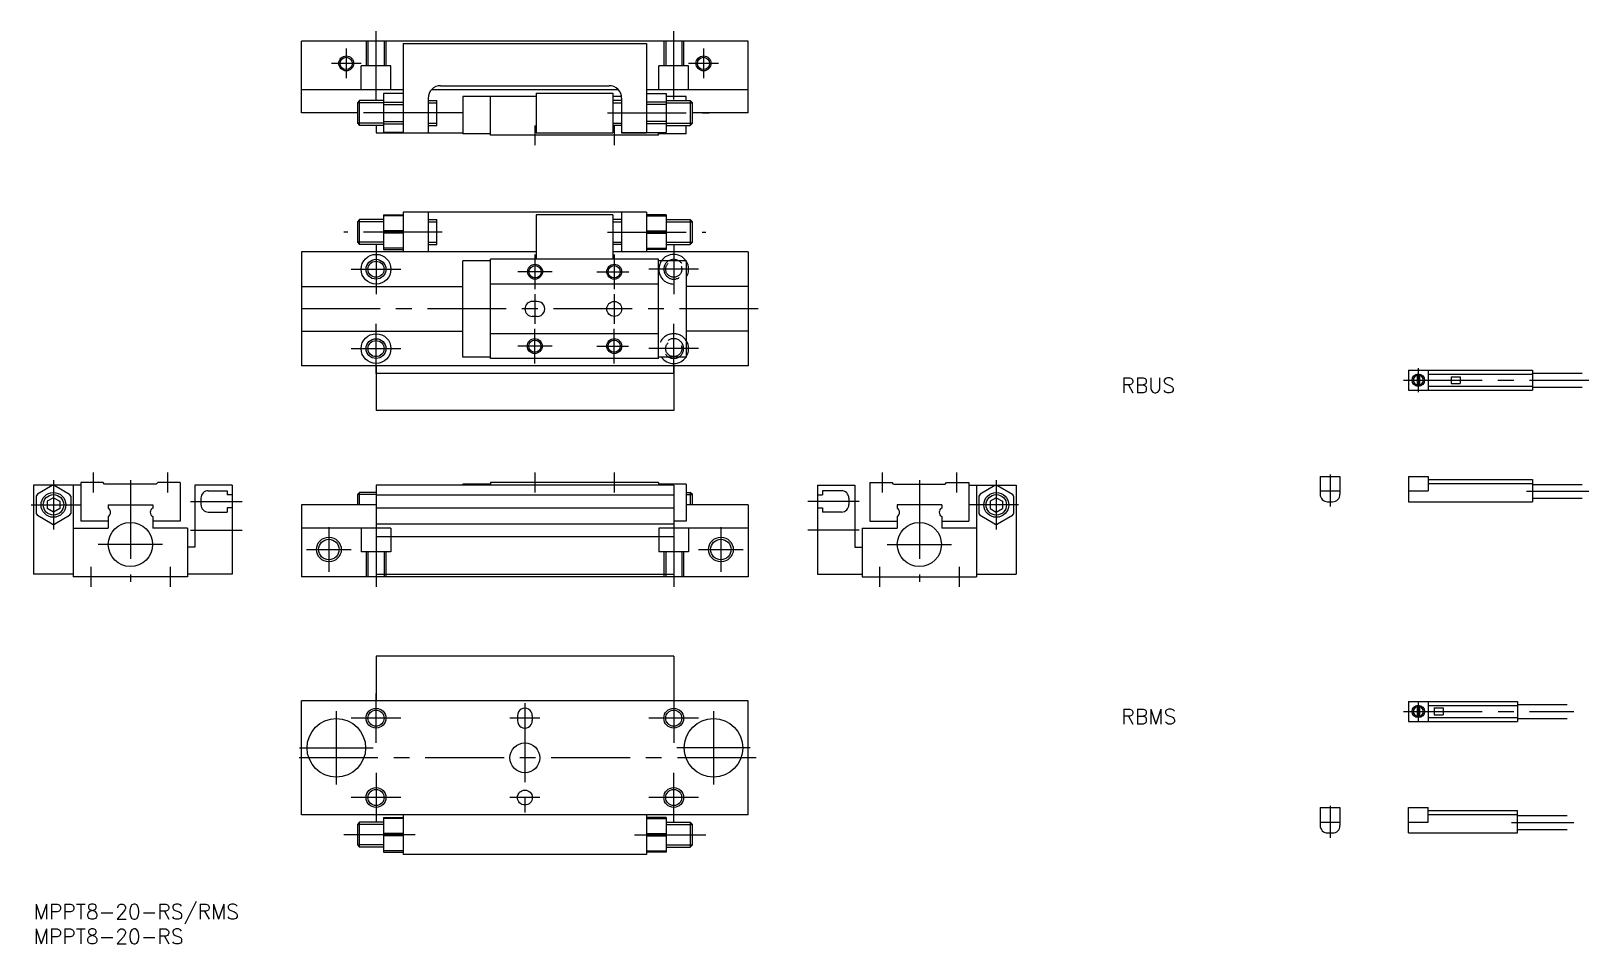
# Model space of a CAD drawing. Extents: x -1 to 313, y -8 to 176.
import ezdxf

# ---------------------------------------------------------------- set-up
doc = ezdxf.new("R2010")
doc.units = 0
doc.header["$LTSCALE"] = 0.5
doc.linetypes.add('CENTER', pattern=[50.8, 31.75, -6.35, 6.35, -6.35])
doc.linetypes.add('DASHED', pattern=[19.05, 12.7, -6.35])
for name, color, linetype in [('MSM_CENTER', 1, 'CENTER'), ('MSM_CONTINUOUS', 7, 'CONTINUOUS'), ('MSM_DASHED', 4, 'DASHED'), ('MSM_NARROW', 5, 'CONTINUOUS'), ('MSM_PART_NUMBER', 7, 'CONTINUOUS')]:
    doc.layers.add(name, color=color, linetype=linetype)
doc.styles.get("Standard").update_dxf_attribs({"font": 'txt.shx', "height": 3, "bigfont": 'bigfont.shx'})

# ---------------------------------------------------------------- blocks, each defined once
blk = doc.blocks.new('*U2')
at = {"layer": 'MSM_PART_NUMBER'}
blk.add_text('MPPT8-20-RS/RMS', height=3, dxfattribs=at).set_placement((0, -3))
blk = doc.blocks.new('*U3')
at = {"layer": 'MSM_PART_NUMBER'}
blk.add_text('MPPT8-20-RS', height=3, dxfattribs=at).set_placement((0, -8))
blk = doc.blocks.new('*U5')
at = {"layer": 'MSM_PART_NUMBER'}
blk.add_text('RBUS', height=3, dxfattribs=at).set_placement((219.22216, 103.097922))
blk = doc.blocks.new('*U6')
at = {"layer": 'MSM_PART_NUMBER'}
blk.add_text('RBMS', height=3, dxfattribs=at).set_placement((219.22216, 36.317895))

msp = doc.modelspace()

# ---------------------------------------------------------------- linework, layer by layer
at = {"layer": 'MSM_CENTER'}
for p, q in [((69, 162.2), (69, 176)), ((129, 162.2), (129, 176)), ((63, 172.5), (63, 166.5)), ((135, 172.5), (135, 166.5)), ((66, 169.5), (60, 169.5)), ((138, 169.5), (132, 169.5)), ((82.352661, 159.50002), (61.835632, 159.50002)), ((100.999985, 157), (100.999985, 153)), ((115.647308, 159.50002), (136.16434, 159.50002)), ((116.999985, 157), (116.999985, 153)), ((82.352615, 135.5), (62.531265, 135.5)), ((115.647293, 135.5), (135.46864, 135.5)), ((69, 133), (69, 123)), ((128.99997, 133), (128.99997, 123)), ((100.999985, 131), (100.999985, 124)), ((116.999985, 131), (116.999985, 124)), ((64, 128), (74, 128)), ((104.499985, 127.5), (97.599976, 127.5)), ((113.48819, 127.5), (119.933289, 127.5)), ((133.99997, 128), (123.99997, 128)), ((100.999985, 123), (100.999985, 117)), ((116.999985, 123), (116.999985, 117)), ((146.04294, 120), (50.855209, 120)), ((69, 107), (69, 117)), ((128.99997, 107), (128.99997, 117)), ((100.999985, 109), (100.999985, 116)), ((116.999985, 109), (116.999985, 116)), ((64, 112), (74, 112)), ((104.499985, 112.5), (97.599976, 112.5)), ((113.499985, 112.5), (119.891159, 112.5)), ((133.99997, 112), (123.99997, 112)), ((279.057883, 108.03701), (279.057883, 103.23701)), ((276.05788, 105.63701), (313.421569, 105.63701)), ((3.99997, 85.500008), (3.99997, 75.499992)), ((12, 87), (12, 83)), ((19.5, 85.486794), (19.5, 64.993584)), ((27, 87), (27, 83)), ((100.999985, 87), (100.999985, 83)), ((116.999985, 87), (116.999985, 83)), ((171, 87), (171, 83)), ((178.5, 85.486794), (178.5, 64.993584)), ((186, 87), (186, 83)), ((194.00003, 85.500008), (194.00003, 75.499992)), ((261.26447, 86.63701), (261.26447, 80.13701)), ((300.827765, 83.237008), (313.421569, 83.237008)), ((-0.500031, 80.500008), (9.49997, 80.500008)), ((31.600006, 81.20002), (42, 81.20002)), ((166.39999, 81.20002), (156, 81.20002)), ((198.50003, 80.500008), (188.50003, 80.500008)), ((31.600006, 75.400017), (42, 75.400017)), ((59.5, 76), (59.5, 67)), ((69, 77.800003), (69, 64)), ((129, 77.800003), (129, 64)), ((138.5, 76), (138.5, 67)), ((166.39999, 75.400017), (156, 75.400017)), ((26, 72.5), (13, 72.5)), ((172, 72.5), (185, 72.5)), ((55, 71.5), (64, 71.5)), ((134, 71.5), (143, 71.5)), ((11.5, 68), (11.5, 64)), ((27.5, 68), (27.5, 64)), ((170.5, 68), (170.5, 64)), ((186.5, 68), (186.5, 64)), ((69, 32.5), (69, 42.5)), ((129, 42.5), (129, 32.5)), ((279.057883, 40.856983), (279.057883, 36.856983)), ((61, 38.900002), (61, 24.099998)), ((99.000015, 40.500004), (99.000015, 18.499996)), ((137.00003, 38.900002), (137.00003, 24.099998)), ((276.07966, 38.856983), (310.421569, 38.856983)), ((74, 37.5), (64, 37.5)), ((102.000015, 37.500004), (96.000015, 37.500004)), ((134, 37.5), (124, 37.5)), ((53.600006, 31.5), (68.400009, 31.5)), ((144.40002, 31.5), (129.60004, 31.5)), ((145.59947, 29.5), (51.369827, 29.5)), ((69, 26.5), (69, 16.5)), ((129, 16.5), (129, 26.5)), ((74, 21.5), (64, 21.5)), ((102.000015, 21.499996), (96.000015, 21.499996)), ((134, 21.5), (124, 21.5)), ((261.26447, 19.856983), (261.26447, 13.356983)), ((297.827765, 16.456993), (310.421569, 16.456993)), ((76.915558, 14), (62.531281, 14)), ((121.11787, 14), (135.46869, 14))]:
    msp.add_line(p, q, dxfattribs=at)
at = {"layer": 'MSM_CONTINUOUS'}
for p, q in [((54, 159.5), (54, 174)), ((144, 174), (54, 174)), ((74.499985, 173.50002), (74.499985, 155.50002)), ((74.499985, 173.50002), (123.49998, 173.50002)), ((123.49998, 173.50002), (123.49998, 155.50002)), ((144, 159.5), (144, 174)), ((74.499985, 164.2), (54, 164.2)), ((70.499985, 163.40002), (70.499985, 155.60001)), ((74.499985, 163.40002), (70.499985, 163.40002)), ((117.833, 164.2), (80.166965, 164.2)), ((81.999985, 164.99998), (115.999985, 164.99998)), ((101.250015, 163.5), (101.250015, 155.5)), ((101.250015, 163.5), (116.750031, 163.5)), ((116.750031, 163.5), (116.750031, 155.5)), ((144, 164.2), (123.49998, 164.2)), ((123.49998, 163.40002), (127.49998, 163.40002)), ((127.49998, 163.40002), (127.49998, 155.60001)), ((65.683, 162), (65.25, 161.567)), ((65.25, 161.567), (65.25, 157.433)), ((65.683, 157), (65.683, 162)), ((70.499985, 162), (65.683, 162)), ((70.499985, 161.67081), (74.499985, 161.67081)), ((70.499985, 161.22054), (74.499985, 161.22054)), ((79.499985, 162.49998), (79.499985, 155.50002)), ((79.499985, 162.00002), (81.25, 162.00002)), ((81.25, 157.00002), (81.25, 162.00002)), ((86.500015, 162.8), (86.500015, 155.3)), ((101.250015, 162.8), (86.500015, 162.8)), ((92.100021, 155), (92.100021, 162.8)), ((118.481918, 162.8), (116.750031, 162.8)), ((118.499985, 162.00002), (116.750031, 162.00002)), ((118.499985, 162.49998), (118.499985, 155.50002)), ((127.49998, 161.67081), (123.49998, 161.67081)), ((127.49998, 161.22054), (123.49998, 161.22054)), ((131.50002, 162.8), (127.49991, 162.8)), ((127.49998, 162.00002), (132.31697, 162.00002)), ((131.50002, 162.00002), (131.50002, 162.8)), ((132.31697, 162.00002), (132.31697, 157.00002)), ((132.74997, 161.56702), (132.31697, 162.00002)), ((132.74997, 157.43302), (132.74997, 161.56702)), ((65.25, 159.5), (54, 159.5)), ((65.25, 157.433), (65.683, 157)), ((70.499985, 157), (65.683, 157)), ((68.999969, 157.00002), (68.999969, 155.50002)), ((70.499985, 157.7795), (74.499985, 157.7795)), ((70.499985, 157.32918), (74.499985, 157.32918)), ((79.499985, 157.00002), (81.25, 157.00002)), ((86.500015, 159.5), (81.25, 159.5)), ((118.499985, 157.00002), (116.750031, 157.00002)), ((127.49998, 157.7795), (123.49998, 157.7795)), ((127.49998, 157.32918), (123.49998, 157.32918)), ((127.49998, 157.00002), (132.31697, 157.00002)), ((131.50002, 155.3), (131.50002, 157.00002)), ((132.31697, 157.00002), (132.74997, 157.43302)), ((144, 159.5), (132.74997, 159.5)), ((68.999969, 155.50002), (86.500015, 155.50002)), ((74.499985, 155.60001), (70.499985, 155.60001)), ((92.100021, 155.3), (86.500015, 155.3)), ((125.90001, 155), (92.100021, 155)), ((101.250015, 155.5), (116.750031, 155.5)), ((123.49998, 155.50002), (118.499985, 155.50002)), ((118.499985, 155.5), (123.49998, 155.5)), ((123.49998, 155.60001), (127.49998, 155.60001)), ((125.90001, 155), (125.90001, 155.60001)), ((131.50002, 155.3), (125.90001, 155.3)), ((70.499954, 139), (74.499954, 139)), ((70.499954, 139), (70.499954, 132)), ((74.499954, 138.755), (70.499954, 138.755)), ((74.499954, 139.5), (74.499954, 131.5)), ((123.49995, 139.5), (74.499954, 139.5)), ((79.499954, 139.5), (79.499954, 131.5)), ((101.249985, 139), (101.249985, 130)), ((116.749985, 139), (101.249985, 139)), ((116.749985, 139), (116.749985, 130)), ((118.499954, 139.5), (118.499954, 131.5)), ((123.49995, 139.5), (123.49995, 131.5)), ((127.49995, 139), (123.49995, 139)), ((123.49995, 138.755), (127.49995, 138.755)), ((127.49995, 139), (127.49995, 132)), ((65.68298, 138), (65.24998, 137.567)), ((65.24998, 137.567), (65.24998, 133.433)), ((65.68298, 133), (65.68298, 138)), ((70.499965, 138), (65.68298, 138)), ((74.499954, 135.745), (70.499954, 135.745)), ((74.499954, 135.255), (70.499954, 135.255)), ((79.499954, 138), (81.249969, 138)), ((81.249969, 133), (81.249969, 138)), ((118.499954, 138), (116.75, 138)), ((123.49995, 135.745), (127.49995, 135.745)), ((123.49995, 135.255), (127.49995, 135.255)), ((127.49996, 138.00002), (132.31695, 138.00002)), ((132.31695, 138.00002), (132.31695, 133.00002)), ((132.74995, 137.56702), (132.31695, 138.00002)), ((132.74995, 133.43302), (132.74995, 137.56702)), ((65.24998, 133.433), (65.68298, 133)), ((70.499965, 133), (65.68298, 133)), ((74.499954, 132.245), (70.499954, 132.245)), ((70.499954, 132), (74.499954, 132)), ((79.499954, 133), (81.249969, 133)), ((118.499954, 133), (116.75, 133)), ((123.49995, 132.245), (127.49995, 132.245)), ((127.49995, 132), (123.49995, 132)), ((127.49996, 133.00002), (132.31695, 133.00002)), ((132.31695, 133.00002), (132.74995, 133.43302)), ((54, 131.5), (54, 108.5)), ((101.249985, 131.5), (54, 131.5)), ((86.499985, 110.3), (86.499985, 129.70001)), ((92.099976, 129.70001), (86.499985, 129.70001)), ((92.099976, 110), (92.099976, 130)), ((125.89998, 130), (92.099976, 130)), ((143.99997, 131.5), (116.749985, 131.5)), ((125.89998, 110), (125.89998, 130)), ((131.49998, 129.70001), (125.89998, 129.70001)), ((131.49998, 129.70001), (131.49998, 110.3)), ((143.99997, 131.5), (143.99997, 108.5)), ((54, 124.5), (86.499985, 124.5)), ((125.89998, 125.00002), (92.099976, 125.00002)), ((143.99997, 124.5), (131.49998, 124.5)), ((101.499985, 121.5), (100.499985, 121.5)), ((101.499985, 118.5), (100.499985, 118.5)), ((54, 115.5), (86.499985, 115.5)), ((125.89998, 115.00002), (92.099976, 115.00002)), ((143.99997, 115.5), (131.49998, 115.5)), ((92.099976, 110.3), (86.499985, 110.3)), ((125.89998, 110), (92.099976, 110)), ((131.49998, 110.3), (125.89998, 110.3)), ((143.99997, 108.5), (54, 108.5)), ((68.999969, 108.5), (68.999969, 99.5)), ((128.99997, 107), (68.999969, 107)), ((128.99997, 108.5), (128.99997, 99.5)), ((277.057883, 107.63701), (277.057883, 103.63701)), ((277.057883, 107.63701), (302.057883, 107.63701)), ((278.807883, 106.86176), (278.807883, 104.41226)), ((279.307883, 106.86176), (279.307883, 104.41226)), ((281.057875, 107.63701), (281.057875, 103.63701)), ((281.057875, 106.83701), (302.057883, 106.83701)), ((302.057883, 107.63701), (302.057883, 103.63701)), ((302.057883, 107.037), (312.057883, 107.037)), ((277.057883, 103.63701), (302.057883, 103.63701)), ((281.057875, 104.437), (302.057883, 104.437)), ((285.657882, 106.33701), (287.457885, 106.33701)), ((285.657882, 106.33701), (285.657882, 104.937)), ((285.657882, 104.937), (287.457885, 104.937)), ((287.457885, 106.33701), (287.457885, 104.937)), ((302.057883, 104.23701), (312.057883, 104.23701)), ((128.99997, 99.5), (68.999969, 99.5)), ((14, 85), (9.5, 85)), ((9.5, 85), (9.5, 77.199997)), ((14.299993, 84.700005), (13.999999, 85)), ((24.700012, 84.700012), (25.000007, 85)), ((29.5, 85), (25, 85)), ((29.5, 85), (29.5, 77.199997)), ((92.100021, 85), (92.100021, 84.5)), ((125.90001, 85), (92.100021, 85)), ((125.90001, 85), (125.90001, 84.5)), ((168.5, 85), (173, 85)), ((168.5, 85), (168.5, 77.199997)), ((173.29999, 84.700005), (173, 85)), ((183.70001, 84.700005), (184, 84.999992)), ((184, 85), (188.5, 85)), ((188.5, 85), (188.5, 77.199997)), ((259.26447, 86.237008), (259.26447, 82.63701)), ((259.26447, 86.237008), (263.26447, 86.237008)), ((263.26447, 86.237008), (263.26447, 82.63701)), ((277.057883, 86.237008), (281.057875, 86.237008)), ((277.057883, 86.237008), (277.057883, 81.13701)), ((281.057875, 86.237008), (281.057875, 83.337015)), ((281.057875, 85.63701), (302.057883, 85.63701)), ((281.057875, 84.837015), (302.057883, 84.837015)), ((302.057883, 85.63701), (302.057883, 81.13701)), ((9.5, 84.500008), (0, 84.500008)), ((0, 84.500008), (0, 66.5)), ((0.5, 82.220528), (0.5, 78.779488)), ((3.740023, 84.391335), (0.759955, 82.670792)), ((3.999995, 81.943382), (2.749996, 81.221695)), ((3.999979, 81.94339), (5.249966, 81.22171)), ((4.260028, 84.391327), (7.239924, 82.670883)), ((7.5, 82.220413), (7.5, 78.779602)), ((8, 84.500008), (8, 66)), ((24.700012, 84.700005), (14.299988, 84.700005)), ((39.999969, 84.500008), (32.499969, 84.500008)), ((32.5, 84.500008), (32.5, 72.000008)), ((33.699982, 81.850029), (33.699982, 80.550011)), ((35.199982, 83.350029), (38.999969, 83.350029)), ((38.999969, 83.350029), (38.999969, 82.500023)), ((39.999969, 82.500023), (38.999969, 82.500023)), ((40, 84.500008), (40, 66.5)), ((65.683, 83), (65.25, 82.567)), ((65.25, 82.567), (65.25, 80.5)), ((65.683, 80.5), (65.683, 83)), ((69.000031, 83), (65.683, 83)), ((69.000031, 84.500008), (69.000031, 66.5)), ((129.00003, 84.5), (69.000031, 84.5)), ((69.000031, 82.500023), (129.00003, 82.500023)), ((86.500015, 84.5), (86.500015, 84.699997)), ((92.100021, 84.699997), (86.500015, 84.699997)), ((131.50002, 84.699997), (125.90001, 84.699997)), ((129.00003, 84.5), (129.00003, 66.5)), ((131.50002, 84.699997), (131.50002, 77.199997)), ((131.50002, 83.00002), (132.31697, 83.00002)), ((132.31697, 83.00002), (132.31697, 80.5)), ((132.74997, 82.56702), (132.31697, 83.00002)), ((132.74997, 80.5), (132.74997, 82.56702)), ((158, 84.500008), (158, 66.5)), ((158.00003, 84.500008), (165.50003, 84.500008)), ((158.00003, 82.500023), (159.00003, 82.500023)), ((159.00003, 83.350029), (159.00003, 82.500023)), ((162.80002, 83.350029), (159.00003, 83.350029)), ((164.30002, 81.850029), (164.30002, 80.550011)), ((165.5, 84.500008), (165.5, 72.000008)), ((173.29999, 84.700005), (183.70001, 84.700005)), ((188.5, 84.500008), (198, 84.500008)), ((190, 84.500008), (190, 66)), ((190.50006, 82.220528), (190.50006, 78.779488)), ((193.7401, 84.391335), (190.76003, 82.670792)), ((194.00002, 81.943382), (192.75003, 81.221703)), ((194.00002, 81.943382), (195.25002, 81.221695)), ((194.26009, 84.391327), (197.23997, 82.670883)), ((197.50006, 82.220413), (197.50006, 78.779602)), ((198, 84.500008), (198, 66.5)), ((259.26447, 83.337015), (263.26447, 83.337015)), ((277.057883, 83.337015), (281.057875, 83.337015)), ((302.057883, 84.63701), (312.057883, 84.63701)), ((302.057883, 81.837015), (312.057883, 81.837015)), ((2.74997, 81.221687), (2.74997, 79.778313)), ((3.999966, 79.056641), (2.749979, 79.77832)), ((5.249995, 79.77832), (3.999996, 79.056633)), ((5.24997, 81.221687), (5.24997, 79.778313)), ((15, 80.5), (15, 79.866028)), ((15, 80.5), (24, 80.5)), ((24, 80.5), (24, 79.866028)), ((35.199982, 79.050011), (38.999969, 79.050011)), ((39.999969, 79.900017), (38.999969, 79.900017)), ((38.999969, 79.900017), (38.999969, 79.050011)), ((54, 80.5), (54, 66)), ((69.000031, 80.5), (54, 80.5)), ((69.000031, 79.900017), (129.00003, 79.900017)), ((144, 80.5), (131.50002, 80.5)), ((144, 80.5), (144, 66)), ((158.00003, 79.900017), (159.00003, 79.900017)), ((159.00003, 79.900017), (159.00003, 79.050011)), ((162.80002, 79.050011), (159.00003, 79.050011)), ((174, 80.5), (174, 79.866028)), ((183, 80.5), (174, 80.5)), ((183, 80.5), (183, 79.866028)), ((192.75002, 79.77832), (194.00002, 79.056633)), ((192.75003, 81.221687), (192.75003, 79.778313)), ((194.00003, 79.056641), (195.25002, 79.77832)), ((195.25003, 81.221687), (195.25003, 79.778313)), ((260.76447, 81.13701), (261.76447, 81.13701)), ((277.057883, 81.13701), (302.057883, 81.13701)), ((3.739954, 76.608696), (0.759992, 78.329178)), ((7.239892, 78.329079), (4.260088, 76.608688)), ((8, 75.800003), (15, 75.800003)), ((15, 77.199997), (9.5, 77.199997)), ((15, 78.13398), (15, 75.800003)), ((24, 78.133972), (24, 75.800003)), ((29.5, 77.199997), (24, 77.199997)), ((31, 75.800003), (24, 75.800003)), ((31, 75.800003), (31, 66)), ((69.000031, 75.800003), (54.000015, 75.800003)), ((69.000031, 76.70002), (129.00003, 76.70002)), ((131.50002, 77.199997), (129.00003, 77.199997)), ((144.00002, 75.800003), (129.00003, 75.800003)), ((167, 75.800003), (174, 75.800003)), ((167, 75.800003), (167, 66)), ((168.5, 77.199997), (174, 77.199997)), ((174, 78.133972), (174, 75.800003)), ((183, 78.13398), (183, 75.800003)), ((183, 77.199997), (188.5, 77.199997)), ((190, 75.800003), (183, 75.800003)), ((193.74001, 76.608688), (190.76004, 78.32917)), ((197.23996, 78.329086), (194.26015, 76.608696)), ((69.000031, 74.100014), (129.00003, 74.100014)), ((32.499969, 72.000008), (31, 72.000008)), ((165.50003, 72.000008), (167, 72.000008)), ((8, 66.5), (0, 66.5)), ((31, 66), (8, 66)), ((40, 66.5), (31, 66.5)), ((144, 66), (54, 66)), ((69.000031, 66.5), (129.00003, 66.5)), ((158, 66.5), (167, 66.5)), ((167, 66), (190, 66)), ((190, 66.5), (198, 66.5)), ((69.000031, 50), (69.000031, 41)), ((129.00003, 50), (69.000031, 50)), ((129.00003, 50), (129.00003, 41)), ((54, 18), (54, 41)), ((144, 41), (54, 41)), ((144, 18), (144, 41)), ((277.057883, 40.856983), (277.057883, 36.856983)), ((277.057883, 40.856983), (299.057883, 40.856983)), ((281.057891, 40.856983), (281.057891, 36.856983)), ((299.057883, 40.856983), (299.057883, 36.856983)), ((97.500015, 38.000004), (97.500015, 37.000004)), ((100.500015, 38.000004), (100.500015, 37.000004)), ((278.807883, 40.081733), (278.807883, 37.632233)), ((279.307883, 40.081733), (279.307883, 37.632233)), ((281.057891, 40.056983), (299.057883, 40.056983)), ((282.25788, 39.556983), (282.25788, 38.156983)), ((282.25788, 39.556983), (284.057883, 39.556983)), ((282.25788, 38.156983), (284.057883, 38.156983)), ((284.057883, 39.556983), (284.057883, 38.156983)), ((299.057883, 40.256983), (309.057891, 40.256983)), ((277.057883, 36.856983), (299.057883, 36.856983)), ((281.057891, 37.656983), (299.057883, 37.656983)), ((299.057883, 37.456983), (309.057891, 37.456983)), ((259.26447, 19.456993), (259.26447, 15.856983)), ((259.26447, 19.456993), (263.26447, 19.456993)), ((263.26447, 19.456993), (263.26447, 15.856983)), ((277.057883, 19.456993), (281.057891, 19.456993)), ((277.057883, 14.356983), (277.057883, 19.456993)), ((281.057891, 16.556983), (281.057891, 19.456993)), ((281.057891, 18.856983), (299.057883, 18.856983)), ((299.057883, 14.356983), (299.057883, 18.856983)), ((144, 18), (54, 18)), ((65.68301, 16.5), (65.25001, 16.067)), ((65.25001, 16.067), (65.25001, 11.933)), ((65.68301, 11.5), (65.68301, 16.5)), ((70.499995, 16.5), (65.68301, 16.5)), ((70.499985, 17.5), (70.499985, 10.5)), ((70.499985, 17.5), (74.499985, 17.5)), ((74.499985, 17.255005), (70.499985, 17.255005)), ((74.499985, 18), (74.499985, 10)), ((123.49998, 18), (123.49998, 10)), ((127.49998, 17.5), (123.49998, 17.5)), ((123.49998, 17.255005), (127.49998, 17.255005)), ((127.49998, 17.5), (127.49998, 10.5)), ((127.49999, 16.50002), (132.31698, 16.50002)), ((132.31698, 16.50002), (132.31698, 11.50002)), ((132.74998, 16.06702), (132.31698, 16.50002)), ((132.74998, 11.93302), (132.74998, 16.06702)), ((259.26447, 16.556983), (263.26447, 16.556983)), ((277.057883, 16.556983), (281.057891, 16.556983)), ((281.057891, 18.056993), (299.057883, 18.056993)), ((299.057883, 17.856983), (309.057891, 17.856983)), ((74.499985, 14.244995), (70.499985, 14.244995)), ((74.499985, 13.755005), (70.499985, 13.755005)), ((123.49998, 14.244995), (127.49998, 14.244995)), ((123.49998, 13.755005), (127.49998, 13.755005)), ((260.76447, 14.356983), (261.76447, 14.356983)), ((277.057883, 14.356983), (299.057883, 14.356983)), ((299.057883, 15.056993), (309.057891, 15.056993)), ((65.25001, 11.933), (65.68301, 11.5)), ((70.499995, 11.5), (65.68301, 11.5)), ((74.499985, 10.744995), (70.499985, 10.744995)), ((70.499985, 10.5), (74.499985, 10.5)), ((123.49998, 10), (74.499985, 10)), ((123.49998, 10.744995), (127.49998, 10.744995)), ((127.49998, 10.5), (123.49998, 10.5)), ((127.49999, 11.50002), (132.31698, 11.50002)), ((132.31698, 11.50002), (132.74998, 11.93302))]:
    msp.add_line(p, q, dxfattribs=at)
for centre, radius in [((63, 169.5), 1.2295), ((135, 169.5), 1.2295), ((69, 128), 3), ((69, 128), 1.621), ((101.049981, 127.5), 1.2295), ((116.999985, 127.5), 1.2295), ((116.999985, 120), 1.5), ((69, 112), 3), ((69, 112), 1.621), ((100.999985, 112.5), 1.2295), ((116.999985, 112.5), 1.2295), ((279.057883, 105.63701), 1.25), ((3.99997, 80.5), 2.5), ((194.00003, 80.5), 2.5), ((19.5, 72.5), 4.45), ((178.5, 72.5), 4.45), ((59.5, 71.5), 2.067), ((138.5, 71.5), 2.067), ((69, 37.5), 1.621), ((129, 37.5), 1.621), ((279.057883, 38.856983), 1.25), ((61, 31.5), 5.9), ((137.00003, 31.5), 5.9), ((99.000015, 29.5), 3), ((69, 21.5), 1.621), ((99.000015, 21.499996), 1.5), ((129, 21.5), 1.621)]:
    msp.add_circle(centre, radius, dxfattribs=at)
for centre, radius, start, end in [((81.999985, 162.49998), 2.5, 90.000003, 180.00001), ((115.999985, 162.49998), 2.5, 0, 90.000003), ((128.99997, 128), 3, 34.51839, 145.48166036), ((128.99997, 128), 3, 326.44303575, 33.55696425), ((100.499985, 120), 1.5, 90.000003, 270), ((101.499985, 120), 1.5, 270, 90.000003), ((128.99997, 112), 3, 326.44303575, 33.55696425), ((128.99997, 112), 3, 214.51810784, 325.48161), ((279.057883, 105.63701), 1, 104.47752, 255.52249), ((279.057883, 105.63701), 1, 284.47751, 75.522488), ((3.99997, 80.500008), 3.9, 146.17818, 153.82212), ((3.99997, 80.500008), 3.9, 86.176661, 93.821828), ((3.99997, 80.500008), 3.9, 26.175879, 33.823336), ((35.199982, 81.850029), 1.5, 90.000003, 180.00001), ((162.80002, 81.850029), 1.5, 359.99999, 89.999996), ((194.00003, 80.500008), 3.9, 146.17818, 153.82212), ((194.00003, 80.500008), 3.9, 86.176661, 93.821828), ((194.00003, 80.500008), 3.9, 26.175879, 33.823336), ((260.76447, 82.63701), 1.5, 179.99999, 270), ((261.76447, 82.63701), 1.5, 270, 0), ((3.99997, 80.500008), 3.9, 206.17788, 213.82279), ((3.99997, 80.500008), 3.9, 326.17569, 333.82412), ((14.5, 79), 0.999998, 300.00152, 60.000432), ((24.5, 79), 1.000004, 120.00211, 240.00165), ((35.199982, 80.550011), 1.5, 180.00001, 270), ((162.80002, 80.550011), 1.5, 270, 359.99999), ((173.5, 79), 1.000004, 299.99835, 59.997891), ((183.5, 79), 0.999998, 119.99957, 239.99848), ((194.00003, 80.500008), 3.9, 206.17788, 213.82279), ((194.00003, 80.500008), 3.9, 326.17569, 333.82412), ((3.99997, 80.500008), 3.9, 266.1772, 273.8243), ((194.00003, 80.500008), 3.9, 266.1772, 273.8243), ((99.000015, 38.000004), 1.5, 0, 180.00001), ((279.057883, 38.856983), 1, 104.47751, 255.52249), ((279.057883, 38.856983), 1, 284.47751, 75.522488), ((99.000015, 37.000004), 1.5, 179.99999, 0.00001), ((260.76447, 15.856983), 1.5, 179.99999, 270), ((261.76447, 15.856983), 1.5, 270, 0)]:
    msp.add_arc(centre, radius, start, end, dxfattribs=at)
at = {"layer": 'MSM_DASHED'}
for p, q in [((67, 174.000003), (67, 169.000003)), ((67.379, 174), (67.379, 169)), ((70.621, 174.000006), (70.621, 169.000006)), ((71, 174.000003), (71, 169.000003)), ((127, 174.000003), (127, 169.000003)), ((127.379, 174), (127.379, 169)), ((130.621, 174.000006), (130.621, 169.000006)), ((131, 174.000003), (131, 169.000003)), ((66, 164.2), (66, 169)), ((72, 169), (66, 169)), ((72, 164.2), (72, 169)), ((126, 164.2), (126, 169)), ((132, 169), (126, 169)), ((132, 164.2), (132, 169)), ((66, 75.800003), (66, 71)), ((72, 75.800003), (69.000031, 75.800003)), ((72, 75.800003), (72, 71)), ((126, 75.800003), (126, 71)), ((129.00003, 75.800003), (126, 75.800003)), ((132, 75.800003), (132, 71)), ((72, 71), (66, 71)), ((67, 71.000003), (67, 66.000003)), ((67.379, 71), (67.379, 66)), ((70.621, 71.000006), (70.621, 66.000006)), ((71, 71.000003), (71, 66.000003)), ((132, 71), (126, 71)), ((127, 71.000003), (127, 66.000003)), ((127.379, 71), (127.379, 66)), ((130.621, 71.000006), (130.621, 66.000006)), ((131, 71.000003), (131, 66.000003))]:
    msp.add_line(p, q, dxfattribs=at)
for centre in [(128.99997, 128), (128.99997, 112)]:
    msp.add_circle(centre, 1.621, dxfattribs=at)
for centre, radius, start, end in [((128.99997, 128), 3, 145.48166036, 326.44303575), ((128.99997, 128), 2, 121.78778679, 58.21221321), ((128.99997, 128), 3, 33.55696425, 34.518393), ((128.99997, 112), 3, 33.55696425, 214.51810784), ((128.99997, 112), 2, 301.78833062, 238.21166938), ((128.99997, 112), 3, 325.48161, 326.44303575)]:
    msp.add_arc(centre, radius, start, end, dxfattribs=at)
at = {"layer": 'MSM_NARROW'}
for p, q in [((70.499985, 161.567), (65.25, 161.567)), ((79.499985, 161.567), (81.25, 161.567)), ((116.750031, 161.56698), (118.500046, 161.56698)), ((127.49998, 161.56702), (132.74997, 161.56702)), ((70.499985, 157.433), (65.25, 157.433)), ((79.499985, 157.433), (81.25, 157.433)), ((116.750031, 157.43298), (118.500046, 157.43298)), ((127.49998, 157.43302), (132.74997, 157.43302)), ((70.499965, 137.567), (65.24998, 137.567)), ((79.499954, 137.56698), (81.249969, 137.56698)), ((116.75, 137.56696), (118.500015, 137.56696)), ((127.49996, 137.56702), (132.74995, 137.56702)), ((70.499965, 133.433), (65.24998, 133.433)), ((79.499954, 133.43298), (81.249969, 133.43298)), ((116.75, 133.43296), (118.500015, 133.43296)), ((127.49996, 133.43302), (132.74995, 133.43302)), ((69.000031, 82.567), (65.25, 82.567)), ((131.50002, 82.56702), (132.74997, 82.56702)), ((70.499995, 16.067), (65.25001, 16.067)), ((127.49999, 16.06702), (132.74998, 16.06702)), ((70.499995, 11.933), (65.25001, 11.933)), ((127.49999, 11.93302), (132.74998, 11.93302))]:
    msp.add_line(p, q, dxfattribs=at)
for centre, radius in [((63, 169.5), 1.5), ((135, 169.5), 1.5), ((69, 128), 2), ((101.049981, 127.5), 1.5), ((116.999985, 127.5), 1.5), ((69, 112), 2), ((100.999985, 112.5), 1.5), ((116.999985, 112.5), 1.5), ((3.99997, 80.5), 2.067), ((194.00003, 80.5), 2.067), ((59.5, 71.5), 2.5), ((138.5, 71.5), 2.5), ((69, 37.5), 2), ((129, 37.5), 2), ((69, 21.5), 2), ((129, 21.5), 2)]:
    msp.add_circle(centre, radius, dxfattribs=at)
for centre, start, end in [((128.99997, 127.99999), 58.21275705, 121.78724295), ((128.99997, 112), 238.21166938, 301.78833062)]:
    msp.add_arc(centre, 2, start, end, dxfattribs=at)

# ---------------------------------------------------------------- block references
at = {"layer": 'MSM_CONTINUOUS'}
for name in ['*U5', '*U6', '*U2', '*U3']:
    msp.add_blockref(name, (0, 0), dxfattribs=at)

doc.saveas('drawing.dxf')
